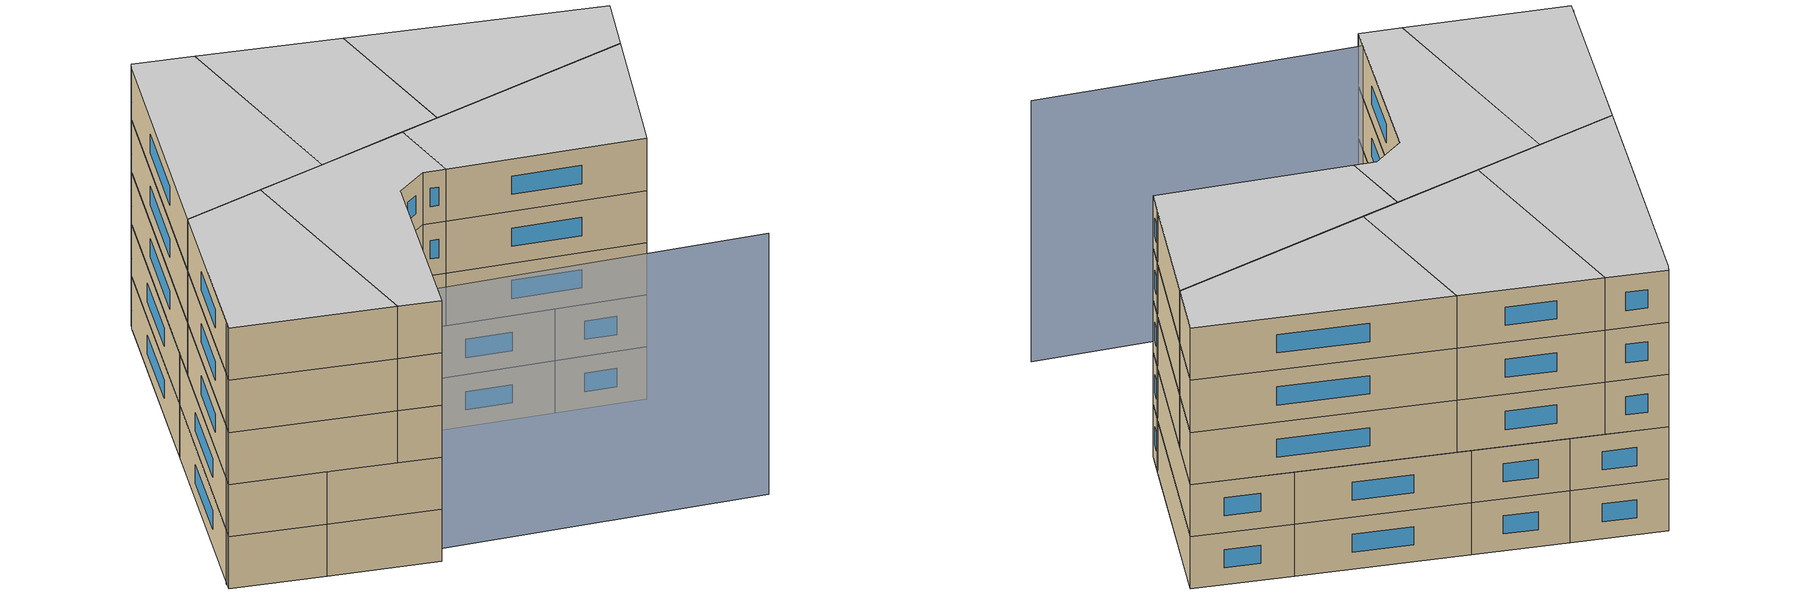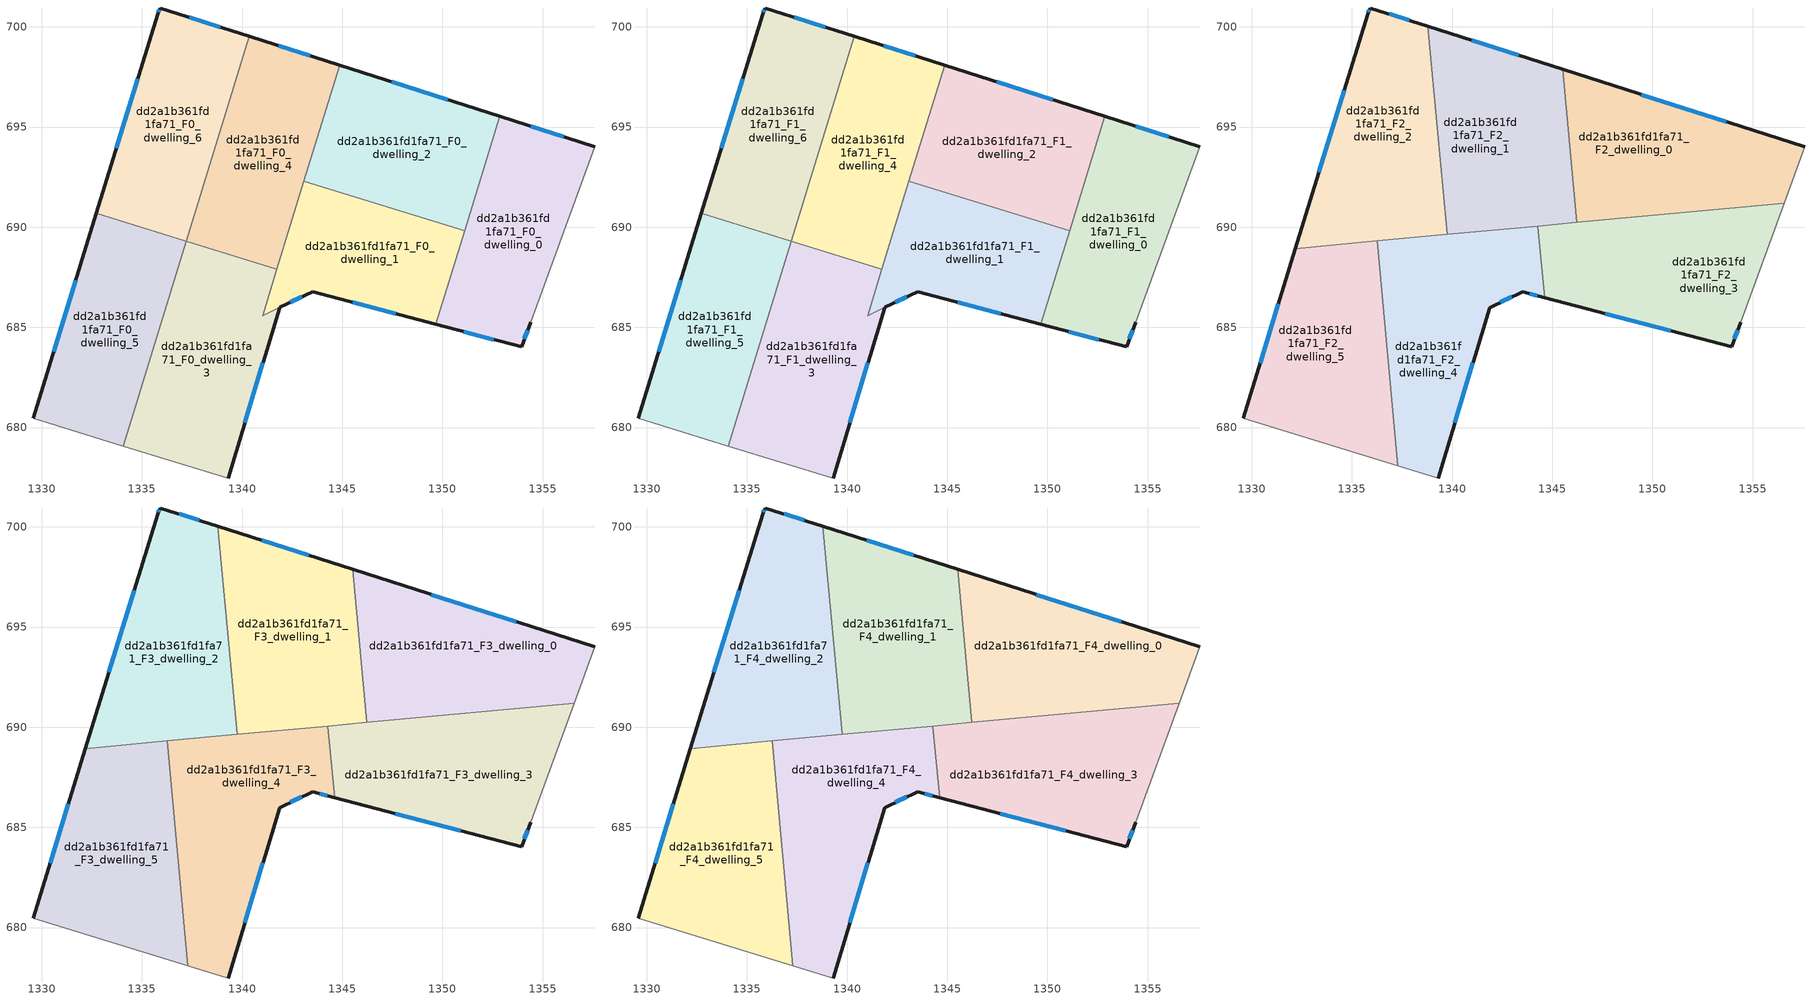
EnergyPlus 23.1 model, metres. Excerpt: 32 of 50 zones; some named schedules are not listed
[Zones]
dd2a1b361fd1fa71_F0_dwelling_0
 floor ground (EU_floor_Construction): 1357.61,694.02 1354.4,685.26 1353.95,684.02 1349.67,685.15 1352.86,695.53 z0
 wall outside (EU_wall_Construction): 1349.67,685.15 1353.95,684.02 1354.4,685.26 / 1357.61,694.02 1352.86,695.53 z0:3
 wall adiabatic (EU_wall_Construction): 1354.4,685.26 1357.61,694.02 z0:3
 wall to dd2a1b361fd1fa71_F0_dwelling_2 (EU_wall_Construction): 1352.86,695.53 1351.11,689.83 z0:3
 wall to dd2a1b361fd1fa71_F0_dwelling_1 (EU_wall_Construction): 1351.11,689.83 1349.67,685.15 z0:3
 window (EU_Window_Construction): 1351.06,684.78 1352.56,684.39 / 1356.06,694.51 1354.41,695.04 / 1354.09,684.42 1354.25,684.86 z0.98:2.02
dd2a1b361fd1fa71_F0_dwelling_1
 floor ground (EU_floor_Construction): 1351.11,689.83 1349.67,685.15 1343.52,686.77 1341.87,686 1341.02,685.59 1343.08,692.29 z0
 wall outside (EU_wall_Construction): 1341.87,686 1343.52,686.77 1349.67,685.15 z0:3
 wall to dd2a1b361fd1fa71_F0_dwelling_2 (EU_wall_Construction): 1351.11,689.83 1343.08,692.29 z0:3
 wall to dd2a1b361fd1fa71_F0_dwelling_3 (EU_wall_Construction): 1341.73,687.9 1341.02,685.59 1341.87,685.99 z0:3
 wall to dd2a1b361fd1fa71_F0_dwelling_4 (EU_wall_Construction): 1343.08,692.29 1341.73,687.9 z0:3
 window (EU_Window_Construction): 1345.52,686.24 1347.67,685.68 / 1342.41,686.25 1342.98,686.52 z0.98:2.02
dd2a1b361fd1fa71_F0_dwelling_2
 floor ground (EU_floor_Construction): 1352.86,695.53 1351.11,689.83 1343.08,692.29 1344.87,698.08 z0
 wall outside (EU_wall_Construction): 1352.86,695.53 1344.87,698.08 z0:3
 wall to dd2a1b361fd1fa71_F0_dwelling_4 (EU_wall_Construction): 1344.87,698.08 1343.09,692.29 z0:3
 window (EU_Window_Construction): 1350.26,696.36 1347.47,697.25 z0.98:2.02
dd2a1b361fd1fa71_F0_dwelling_3
 floor ground (EU_floor_Construction): 1341.73,687.9 1341.02,685.59 1341.88,685.99 1339.3,677.48 1334.07,679.07 1337.22,689.29 z0
 wall outside (EU_wall_Construction): 1339.3,677.48 1341.88,685.99 z0:3
 wall to dd2a1b361fd1fa71_F0_dwelling_4 (EU_wall_Construction): 1341.73,687.9 1337.22,689.29 z0:3
 wall adiabatic (EU_wall_Construction): 1334.07,679.07 1339.3,677.48 z0:3
 wall to dd2a1b361fd1fa71_F0_dwelling_5 (EU_wall_Construction): 1337.22,689.29 1334.07,679.07 z0:3
 window (EU_Window_Construction): 1340.14,680.25 1341.04,683.22 z0.98:2.02
dd2a1b361fd1fa71_F0_dwelling_4
 floor ground (EU_floor_Construction): 1344.87,698.08 1341.73,687.9 1337.22,689.29 1340.36,699.52 z0
 wall outside (EU_wall_Construction): 1344.87,698.08 1340.36,699.52 z0:3
 wall to dd2a1b361fd1fa71_F0_dwelling_6 (EU_wall_Construction): 1340.36,699.52 1337.22,689.31 z0:3
 wall to dd2a1b361fd1fa71_F0_dwelling_5 (EU_wall_Construction): 1337.22,689.31 1337.22,689.29 z0:3
 window (EU_Window_Construction): 1343.4,698.55 1341.83,699.05 z0.98:2.02
dd2a1b361fd1fa71_F0_dwelling_5
 floor ground (EU_floor_Construction): 1337.22,689.31 1334.07,679.07 1329.57,680.45 1332.72,690.69 z0
 wall outside (EU_wall_Construction): 1332.72,690.69 1329.57,680.45 z0:3
 wall to dd2a1b361fd1fa71_F0_dwelling_6 (EU_wall_Construction): 1337.22,689.31 1332.72,690.69 z0:3
 wall adiabatic (EU_wall_Construction): 1329.57,680.45 1334.07,679.07 z0:3
 window (EU_Window_Construction): 1331.69,687.36 1330.59,683.78 z0.98:2.02
dd2a1b361fd1fa71_F0_dwelling_6
 floor ground (EU_floor_Construction): 1340.36,699.52 1337.22,689.31 1332.72,690.69 1335.78,700.64 1335.92,700.94 z0
 wall outside (EU_wall_Construction): 1340.36,699.52 1335.92,700.94 1335.78,700.64 1332.72,690.69 z0:3
 window (EU_Window_Construction): 1334.78,697.4 1333.71,693.93 / 1335.87,700.84 1335.82,700.74 / 1338.92,699.98 1337.36,700.48 z0.98:2.02
dd2a1b361fd1fa71_F1_dwelling_0
 floor to dd2a1b361fd1fa71_F0_dwelling_0 (EU_floor_Construction): 1357.61,694.02 1354.4,685.26 1353.95,684.02 1349.67,685.15 1352.86,695.53 z3
 wall outside (EU_wall_Construction): 1349.67,685.15 1353.95,684.02 1354.4,685.26 / 1357.61,694.02 1352.86,695.53 z3:6
 wall adiabatic (EU_wall_Construction): 1354.4,685.26 1357.61,694.02 z3:6
 wall to dd2a1b361fd1fa71_F1_dwelling_2 (EU_wall_Construction): 1352.86,695.53 1351.11,689.83 z3:6
 wall to dd2a1b361fd1fa71_F1_dwelling_1 (EU_wall_Construction): 1351.11,689.83 1349.67,685.15 z3:6
 window (EU_Window_Construction): 1351.06,684.78 1352.56,684.39 / 1356.06,694.51 1354.41,695.04 / 1354.09,684.42 1354.25,684.86 z3.98:5.02
dd2a1b361fd1fa71_F1_dwelling_1
 floor to dd2a1b361fd1fa71_F0_dwelling_1 (EU_floor_Construction): 1351.11,689.83 1349.67,685.15 1343.52,686.77 1341.87,686 1341.02,685.59 1343.08,692.29 z3
 wall outside (EU_wall_Construction): 1341.87,686 1343.52,686.77 1349.67,685.15 z3:6
 wall to dd2a1b361fd1fa71_F1_dwelling_2 (EU_wall_Construction): 1351.11,689.83 1343.08,692.29 z3:6
 wall to dd2a1b361fd1fa71_F1_dwelling_3 (EU_wall_Construction): 1341.73,687.9 1341.02,685.59 1341.87,685.99 z3:6
 wall to dd2a1b361fd1fa71_F1_dwelling_4 (EU_wall_Construction): 1343.08,692.29 1341.73,687.9 z3:6
 window (EU_Window_Construction): 1345.52,686.24 1347.67,685.68 / 1342.41,686.25 1342.98,686.52 z3.98:5.02
dd2a1b361fd1fa71_F1_dwelling_2
 floor to dd2a1b361fd1fa71_F0_dwelling_2 (EU_floor_Construction): 1352.86,695.53 1351.11,689.83 1343.08,692.29 1344.87,698.08 z3
 wall outside (EU_wall_Construction): 1352.86,695.53 1344.87,698.08 z3:6
 wall to dd2a1b361fd1fa71_F1_dwelling_4 (EU_wall_Construction): 1344.87,698.08 1343.09,692.29 z3:6
 window (EU_Window_Construction): 1350.26,696.36 1347.47,697.25 z3.98:5.02
dd2a1b361fd1fa71_F1_dwelling_3
 floor to dd2a1b361fd1fa71_F0_dwelling_3 (EU_floor_Construction): 1341.73,687.9 1341.02,685.59 1341.88,685.99 1339.3,677.48 1334.07,679.07 1337.22,689.29 z3
 wall outside (EU_wall_Construction): 1339.3,677.48 1341.88,685.99 z3:6
 wall to dd2a1b361fd1fa71_F1_dwelling_4 (EU_wall_Construction): 1341.73,687.9 1337.22,689.29 z3:6
 wall adiabatic (EU_wall_Construction): 1334.07,679.07 1339.3,677.48 z3:6
 wall to dd2a1b361fd1fa71_F1_dwelling_5 (EU_wall_Construction): 1337.22,689.29 1334.07,679.07 z3:6
 window (EU_Window_Construction): 1340.14,680.25 1341.04,683.22 z3.98:5.02
dd2a1b361fd1fa71_F1_dwelling_4
 floor to dd2a1b361fd1fa71_F0_dwelling_4 (EU_floor_Construction): 1344.87,698.08 1341.73,687.9 1337.22,689.29 1340.36,699.52 z3
 wall outside (EU_wall_Construction): 1344.87,698.08 1340.36,699.52 z3:6
 wall to dd2a1b361fd1fa71_F1_dwelling_6 (EU_wall_Construction): 1340.36,699.52 1337.22,689.31 z3:6
 wall to dd2a1b361fd1fa71_F1_dwelling_5 (EU_wall_Construction): 1337.22,689.31 1337.22,689.29 z3:6
 window (EU_Window_Construction): 1343.4,698.55 1341.83,699.05 z3.98:5.02
 ceiling adiabatic (EU_roof_Construction): 1342.34,689.88 1344.87,698.08 1340.36,699.52 1339.19,695.7 1339.75,689.64 z6
dd2a1b361fd1fa71_F1_dwelling_5
 floor to dd2a1b361fd1fa71_F0_dwelling_5 (EU_floor_Construction): 1337.22,689.31 1334.07,679.07 1329.57,680.45 1332.72,690.69 z3
 wall outside (EU_wall_Construction): 1332.72,690.69 1329.57,680.45 z3:6
 wall to dd2a1b361fd1fa71_F1_dwelling_6 (EU_wall_Construction): 1337.22,689.31 1332.72,690.69 z3:6
 wall adiabatic (EU_wall_Construction): 1329.57,680.45 1334.07,679.07 z3:6
 window (EU_Window_Construction): 1331.69,687.36 1330.59,683.78 z3.98:5.02
 ceiling adiabatic (EU_roof_Construction): 1336.98,689.38 1332.72,690.69 1332.18,688.93 z6
dd2a1b361fd1fa71_F1_dwelling_6
 floor to dd2a1b361fd1fa71_F0_dwelling_6 (EU_floor_Construction): 1340.36,699.52 1337.22,689.31 1332.72,690.69 1335.78,700.64 1335.92,700.94 z3
 wall outside (EU_wall_Construction): 1340.36,699.52 1335.92,700.94 1335.78,700.64 1332.72,690.69 z3:6
 window (EU_Window_Construction): 1334.78,697.4 1333.71,693.93 / 1335.87,700.84 1335.82,700.74 / 1338.92,699.98 1337.36,700.48 z3.98:5.02
dd2a1b361fd1fa71_F2_dwelling_0
 floor to dd2a1b361fd1fa71_F1_dwelling_2 (EU_floor_Construction): 1352.86,695.53 1351.38,690.72 1348.95,690.49 1346.12,691.36 1345.52,697.88 z6
 floor to dd2a1b361fd1fa71_F1_dwelling_0 (EU_floor_Construction): 1357.61,694.02 1356.57,691.2 1351.38,690.72 1352.86,695.53 z6
 floor to dd2a1b361fd1fa71_F1_dwelling_1 (EU_floor_Construction): 1348.95,690.49 1346.23,690.24 1346.12,691.36 z6
 wall outside (EU_wall_Construction): 1357.61,694.02 1345.52,697.88 z6:9
 wall to dd2a1b361fd1fa71_F2_dwelling_1 (EU_wall_Construction): 1345.52,697.88 1346.23,690.24 z6:9
 wall adiabatic (EU_wall_Construction): 1356.57,691.2 1357.61,694.02 z6:9
 wall to dd2a1b361fd1fa71_F2_dwelling_3 (EU_wall_Construction): 1346.23,690.24 1356.57,691.2 z6:9
 window (EU_Window_Construction): 1353.68,695.27 1349.45,696.62 z6.98:8.02
dd2a1b361fd1fa71_F2_dwelling_1
 floor to dd2a1b361fd1fa71_F1_dwelling_2 (EU_floor_Construction): 1345.52,697.88 1346.12,691.36 1343.08,692.29 1344.87,698.08 z6
 floor to dd2a1b361fd1fa71_F1_dwelling_6 (EU_floor_Construction): 1340.36,699.52 1339.19,695.7 1338.79,700.02 z6
 floor to dd2a1b361fd1fa71_F1_dwelling_1 (EU_floor_Construction): 1346.12,691.36 1346.23,690.24 1342.34,689.88 1343.08,692.29 z6
 floor adiabatic (EU_floor_Construction): 1344.87,698.08 1342.34,689.88 1346.23,690.24 1339.75,689.64 1339.19,695.7 1340.36,699.52 z6
 wall outside (EU_wall_Construction): 1345.52,697.88 1338.79,700.03 z6:9
 wall to dd2a1b361fd1fa71_F2_dwelling_2 (EU_wall_Construction): 1338.79,700.03 1339.75,689.64 z6:9
 wall to dd2a1b361fd1fa71_F2_dwelling_4 (EU_wall_Construction): 1339.75,689.64 1344.28,690.06 z6:9
 wall to dd2a1b361fd1fa71_F2_dwelling_3 (EU_wall_Construction): 1344.28,690.06 1346.23,690.24 z6:9
 window (EU_Window_Construction): 1343.33,698.57 1340.98,699.33 z6.98:8.02
dd2a1b361fd1fa71_F2_dwelling_2
 floor to dd2a1b361fd1fa71_F1_dwelling_6 (EU_floor_Construction): 1338.79,700.02 1339.19,695.7 1337.25,689.4 1336.98,689.38 1332.72,690.69 1335.78,700.64 1335.92,700.94 z6
 floor to dd2a1b361fd1fa71_F1_dwelling_4 (EU_floor_Construction): 1339.19,695.7 1339.75,689.64 1337.25,689.4 z6
 floor adiabatic (EU_floor_Construction): 1336.98,689.38 1332.18,688.93 1332.72,690.69 z6
 wall outside (EU_wall_Construction): 1338.79,700.03 1335.92,700.94 1335.78,700.64 1332.18,688.93 z6:9
 wall to dd2a1b361fd1fa71_F2_dwelling_5 (EU_wall_Construction): 1332.18,688.93 1336.25,689.31 z6:9
 wall to dd2a1b361fd1fa71_F2_dwelling_4 (EU_wall_Construction): 1336.25,689.31 1339.75,689.64 z6:9
 window (EU_Window_Construction): 1334.61,696.83 1333.35,692.74 / 1335.87,700.84 1335.82,700.74 / 1337.85,700.32 1336.85,700.64 z6.98:8.02
dd2a1b361fd1fa71_F2_dwelling_3
 floor to dd2a1b361fd1fa71_F1_dwelling_0 (EU_floor_Construction): 1356.57,691.2 1354.4,685.26 1353.95,684.02 1349.67,685.15 1351.38,690.72 z6
 floor to dd2a1b361fd1fa71_F1_dwelling_1 (EU_floor_Construction): 1351.11,689.83 1349.67,685.15 1344.61,686.48 1344.28,690.06 1348.95,690.49 z6
 floor to dd2a1b361fd1fa71_F1_dwelling_2 (EU_floor_Construction): 1351.38,690.72 1351.11,689.83 1348.95,690.49 z6
 wall outside (EU_wall_Construction): 1344.61,686.48 1353.95,684.02 1354.4,685.26 z6:9
 wall adiabatic (EU_wall_Construction): 1354.4,685.26 1356.57,691.2 z6:9
 wall to dd2a1b361fd1fa71_F2_dwelling_4 (EU_wall_Construction): 1344.28,690.06 1344.61,686.48 z6:9
 window (EU_Window_Construction): 1354.09,684.42 1354.25,684.86 / 1347.65,685.68 1350.91,684.82 z6.98:8.02
dd2a1b361fd1fa71_F2_dwelling_4
 floor to dd2a1b361fd1fa71_F1_dwelling_1 (EU_floor_Construction): 1344.28,690.06 1344.61,686.48 1343.52,686.77 1341.87,686 1341.02,685.59 1342.34,689.88 z6
 floor to dd2a1b361fd1fa71_F1_dwelling_3 (EU_floor_Construction): 1341.73,687.9 1341.02,685.59 1341.88,685.99 1339.3,677.48 1337.29,678.09 1336.48,686.88 1337.22,689.29 z6
 floor to dd2a1b361fd1fa71_F1_dwelling_4 (EU_floor_Construction): 1342.34,689.88 1341.73,687.9 1337.22,689.29 1337.25,689.4 z6
 floor to dd2a1b361fd1fa71_F1_dwelling_5 (EU_floor_Construction): 1337.22,689.31 1336.48,686.88 1336.25,689.31 1336.98,689.38 z6
 floor to dd2a1b361fd1fa71_F1_dwelling_6 (EU_floor_Construction): 1337.25,689.4 1337.22,689.31 1336.98,689.38 z6
 wall outside (EU_wall_Construction): 1339.3,677.48 1341.88,685.99 1343.52,686.77 1344.61,686.48 z6:9
 wall adiabatic (EU_wall_Construction): 1337.29,678.09 1339.3,677.48 z6:9
 wall to dd2a1b361fd1fa71_F2_dwelling_5 (EU_wall_Construction): 1336.25,689.31 1337.29,678.09 z6:9
 window (EU_Window_Construction): 1343.87,686.68 1344.25,686.57 / 1342.41,686.24 1342.98,686.52 / 1340.14,680.25 1341.04,683.22 z6.98:8.02
dd2a1b361fd1fa71_F2_dwelling_5
 floor to dd2a1b361fd1fa71_F1_dwelling_3 (EU_floor_Construction): 1336.48,686.88 1337.29,678.09 1334.07,679.07 z6
 floor to dd2a1b361fd1fa71_F1_dwelling_5 (EU_floor_Construction): 1336.25,689.31 1336.48,686.88 1334.07,679.07 1329.57,680.45 1332.18,688.93 z6
 wall outside (EU_wall_Construction): 1332.18,688.93 1329.57,680.45 z6:9
 wall adiabatic (EU_wall_Construction): 1329.57,680.45 1337.29,678.09 z6:9
 window (EU_Window_Construction): 1331.33,686.17 1330.42,683.21 z6.98:8.02
dd2a1b361fd1fa71_F3_dwelling_0
 floor to dd2a1b361fd1fa71_F2_dwelling_0 (EU_floor_Construction): 1357.61,694.02 1356.57,691.2 1346.23,690.24 1345.52,697.88 z9
 wall outside (EU_wall_Construction): 1357.61,694.02 1345.52,697.88 z9:12
 wall to dd2a1b361fd1fa71_F3_dwelling_1 (EU_wall_Construction): 1345.52,697.88 1346.23,690.24 z9:12
 wall adiabatic (EU_wall_Construction): 1356.57,691.2 1357.61,694.02 z9:12
 wall to dd2a1b361fd1fa71_F3_dwelling_3 (EU_wall_Construction): 1346.23,690.24 1356.57,691.2 z9:12
 window (EU_Window_Construction): 1353.68,695.27 1349.45,696.62 z9.98:11.02
dd2a1b361fd1fa71_F3_dwelling_1
 floor to dd2a1b361fd1fa71_F2_dwelling_1 (EU_floor_Construction): 1345.52,697.88 1346.23,690.24 1339.75,689.64 1338.79,700.03 z9
 wall outside (EU_wall_Construction): 1345.52,697.88 1338.79,700.03 z9:12
 wall to dd2a1b361fd1fa71_F3_dwelling_2 (EU_wall_Construction): 1338.79,700.03 1339.75,689.64 z9:12
 wall to dd2a1b361fd1fa71_F3_dwelling_4 (EU_wall_Construction): 1339.75,689.64 1344.28,690.06 z9:12
 wall to dd2a1b361fd1fa71_F3_dwelling_3 (EU_wall_Construction): 1344.28,690.06 1346.23,690.24 z9:12
 window (EU_Window_Construction): 1343.33,698.57 1340.98,699.33 z9.98:11.02
dd2a1b361fd1fa71_F3_dwelling_2
 floor to dd2a1b361fd1fa71_F2_dwelling_2 (EU_floor_Construction): 1338.79,700.03 1339.75,689.64 1332.18,688.93 1335.78,700.64 1335.92,700.94 z9
 wall outside (EU_wall_Construction): 1338.79,700.03 1335.92,700.94 1335.78,700.64 1332.18,688.93 z9:12
 wall to dd2a1b361fd1fa71_F3_dwelling_5 (EU_wall_Construction): 1332.18,688.93 1336.25,689.31 z9:12
 wall to dd2a1b361fd1fa71_F3_dwelling_4 (EU_wall_Construction): 1336.25,689.31 1339.75,689.64 z9:12
 window (EU_Window_Construction): 1334.61,696.83 1333.35,692.74 / 1335.87,700.84 1335.82,700.74 / 1337.85,700.32 1336.85,700.64 z9.98:11.02
dd2a1b361fd1fa71_F3_dwelling_3
 floor to dd2a1b361fd1fa71_F2_dwelling_3 (EU_floor_Construction): 1356.57,691.2 1354.4,685.26 1353.95,684.02 1344.61,686.48 1344.28,690.06 z9
 wall outside (EU_wall_Construction): 1344.61,686.48 1353.95,684.02 1354.4,685.26 z9:12
 wall adiabatic (EU_wall_Construction): 1354.4,685.26 1356.57,691.2 z9:12
 wall to dd2a1b361fd1fa71_F3_dwelling_4 (EU_wall_Construction): 1344.28,690.06 1344.61,686.48 z9:12
 window (EU_Window_Construction): 1354.09,684.42 1354.25,684.86 / 1347.65,685.68 1350.91,684.82 z9.98:11.02
dd2a1b361fd1fa71_F3_dwelling_4
 floor to dd2a1b361fd1fa71_F2_dwelling_4 (EU_floor_Construction): 1344.28,690.06 1344.61,686.48 1343.52,686.77 1341.88,685.99 1339.3,677.48 1337.29,678.09 1336.25,689.31 z9
 wall outside (EU_wall_Construction): 1339.3,677.48 1341.88,685.99 1343.52,686.77 1344.61,686.48 z9:12
 wall adiabatic (EU_wall_Construction): 1337.29,678.09 1339.3,677.48 z9:12
 wall to dd2a1b361fd1fa71_F3_dwelling_5 (EU_wall_Construction): 1336.25,689.31 1337.29,678.09 z9:12
 window (EU_Window_Construction): 1343.87,686.68 1344.25,686.57 / 1342.41,686.24 1342.98,686.52 / 1340.14,680.25 1341.04,683.22 z9.98:11.02
dd2a1b361fd1fa71_F3_dwelling_5
 floor to dd2a1b361fd1fa71_F2_dwelling_5 (EU_floor_Construction): 1336.25,689.31 1337.29,678.09 1329.57,680.45 1332.18,688.93 z9
 wall outside (EU_wall_Construction): 1332.18,688.93 1329.57,680.45 z9:12
 wall adiabatic (EU_wall_Construction): 1329.57,680.45 1337.29,678.09 z9:12
 window (EU_Window_Construction): 1331.33,686.17 1330.42,683.21 z9.98:11.02
dd2a1b361fd1fa71_F4_dwelling_0
 floor to dd2a1b361fd1fa71_F3_dwelling_0 (EU_floor_Construction): 1357.61,694.02 1356.57,691.2 1346.23,690.24 1345.52,697.88 z12
 wall outside (EU_wall_Construction): 1357.61,694.02 1345.52,697.88 z12:15
 wall to dd2a1b361fd1fa71_F4_dwelling_1 (EU_wall_Construction): 1345.52,697.88 1346.23,690.24 z12:15
 wall adiabatic (EU_wall_Construction): 1356.57,691.2 1357.61,694.02 z12:15
 wall to dd2a1b361fd1fa71_F4_dwelling_3 (EU_wall_Construction): 1346.23,690.24 1356.57,691.2 z12:15
 window (EU_Window_Construction): 1353.68,695.27 1349.45,696.62 z12.98:14.02
 ceiling to dd2a1b361fd1fa71_F5_dwelling_0 (EU_floor_Construction): 1356.57,691.2 1357.61,694.02 1345.52,697.88 1346.23,690.24 z15
dd2a1b361fd1fa71_F4_dwelling_1
 floor to dd2a1b361fd1fa71_F3_dwelling_1 (EU_floor_Construction): 1345.52,697.88 1346.23,690.24 1339.75,689.64 1338.79,700.03 z12
 wall outside (EU_wall_Construction): 1345.52,697.88 1338.79,700.03 z12:15
 wall to dd2a1b361fd1fa71_F4_dwelling_2 (EU_wall_Construction): 1338.79,700.03 1339.75,689.64 z12:15
 wall to dd2a1b361fd1fa71_F4_dwelling_4 (EU_wall_Construction): 1339.75,689.64 1344.28,690.06 z12:15
 wall to dd2a1b361fd1fa71_F4_dwelling_3 (EU_wall_Construction): 1344.28,690.06 1346.23,690.24 z12:15
 window (EU_Window_Construction): 1343.33,698.57 1340.98,699.33 z12.98:14.02
 ceiling to dd2a1b361fd1fa71_F5_dwelling_1 (EU_floor_Construction): 1346.23,690.24 1345.52,697.88 1338.79,700.03 1339.75,689.64 z15
dd2a1b361fd1fa71_F4_dwelling_2
 floor to dd2a1b361fd1fa71_F3_dwelling_2 (EU_floor_Construction): 1338.79,700.03 1339.75,689.64 1332.18,688.93 1335.78,700.64 1335.92,700.94 z12
 wall outside (EU_wall_Construction): 1338.79,700.03 1335.92,700.94 1335.78,700.64 1332.18,688.93 z12:15
 wall to dd2a1b361fd1fa71_F4_dwelling_5 (EU_wall_Construction): 1332.18,688.93 1336.25,689.31 z12:15
 wall to dd2a1b361fd1fa71_F4_dwelling_4 (EU_wall_Construction): 1336.25,689.31 1339.75,689.64 z12:15
 window (EU_Window_Construction): 1334.61,696.83 1333.35,692.74 / 1335.87,700.84 1335.82,700.74 / 1337.85,700.32 1336.85,700.64 z12.98:14.02
 ceiling to dd2a1b361fd1fa71_F5_dwelling_2 (EU_floor_Construction): 1339.75,689.64 1338.79,700.03 1335.92,700.94 1335.78,700.64 1332.18,688.93 z15
dd2a1b361fd1fa71_F4_dwelling_3
 floor to dd2a1b361fd1fa71_F3_dwelling_3 (EU_floor_Construction): 1356.57,691.2 1354.4,685.26 1353.95,684.02 1344.61,686.48 1344.28,690.06 z12
 wall outside (EU_wall_Construction): 1344.61,686.48 1353.95,684.02 1354.4,685.26 z12:15
 wall adiabatic (EU_wall_Construction): 1354.4,685.26 1356.57,691.2 z12:15
 wall to dd2a1b361fd1fa71_F4_dwelling_4 (EU_wall_Construction): 1344.28,690.06 1344.61,686.48 z12:15
 window (EU_Window_Construction): 1354.09,684.42 1354.25,684.86 / 1347.65,685.68 1350.91,684.82 z12.98:14.02
 ceiling to dd2a1b361fd1fa71_F5_dwelling_3 (EU_floor_Construction): 1354.4,685.26 1356.57,691.2 1344.28,690.06 1344.61,686.48 1353.95,684.02 z15
dd2a1b361fd1fa71_F4_dwelling_4
 floor to dd2a1b361fd1fa71_F3_dwelling_4 (EU_floor_Construction): 1344.28,690.06 1344.61,686.48 1343.52,686.77 1341.88,685.99 1339.3,677.48 1337.29,678.09 1336.25,689.31 z12
 wall outside (EU_wall_Construction): 1339.3,677.48 1341.88,685.99 1343.52,686.77 1344.61,686.48 z12:15
 wall adiabatic (EU_wall_Construction): 1337.29,678.09 1339.3,677.48 z12:15
 wall to dd2a1b361fd1fa71_F4_dwelling_5 (EU_wall_Construction): 1336.25,689.31 1337.29,678.09 z12:15
 window (EU_Window_Construction): 1343.87,686.68 1344.25,686.57 / 1342.41,686.24 1342.98,686.52 / 1340.14,680.25 1341.04,683.22 z12.98:14.02
 ceiling to dd2a1b361fd1fa71_F5_dwelling_4 (EU_floor_Construction): 1339.3,677.48 1341.88,685.99 1343.52,686.77 1344.61,686.48 1344.28,690.06 1336.25,689.31 1337.29,678.09 z15
dd2a1b361fd1fa71_F4_dwelling_5
 floor to dd2a1b361fd1fa71_F3_dwelling_5 (EU_floor_Construction): 1336.25,689.31 1337.29,678.09 1329.57,680.45 1332.18,688.93 z12
 wall outside (EU_wall_Construction): 1332.18,688.93 1329.57,680.45 z12:15
 wall adiabatic (EU_wall_Construction): 1329.57,680.45 1337.29,678.09 z12:15
 window (EU_Window_Construction): 1331.33,686.17 1330.42,683.21 z12.98:14.02
 ceiling to dd2a1b361fd1fa71_F5_dwelling_5 (EU_floor_Construction): 1337.29,678.09 1336.25,689.31 1332.18,688.93 1329.57,680.45 z15
shading: 1354.36,685.12 1356.93,694.21 / 1329.66,680.83 1355.19,674.67 z0:15
[Building]
EU S2 Campaign: North Axis=0; Terrain=City; Solar Distribution=FullExterior
[Site:Location]
Bologna: Latitude=44.5; Longitude=11.25; Time Zone=1; Elevation=37
[SizingPeriod:WeatherFileDays]
AnnualSizingPeriod: Begin Month=1; Begin Day of Month=1; End Month=12; End Day of Month=31; Day of Week for Start Day=Monday; Use Weather File Daylight Saving Period=No; Use Weather File Rain and Snow Indicators=No
[MATERIAL]
EU_InternalMass_Material: Roughness=MediumRough; Thickness=0.1; Conductivity=1; Density=1800; Specific Heat=900; Thermal Absorptance=0.9; Solar Absorptance=0.7; Visible Absorptance=0.7
[MATERIAL:NOMASS] Roughness=MediumRough; Thermal Absorptance=0.9; Solar Absorptance=0.7; Visible Absorptance=0.7
Name | Thermal Resistance
EU_wall_NoMass | 0.905828
EU_roof_NoMass | 0.37593
EU_floor_NoMass | 0.67114
[WINDOWMATERIAL:SIMPLEGLAZINGSYSTEM]
EU_Window_SimpleGlazing: UFactor=4.52486; Solar Heat Gain Coefficient=0.85; Visible Transmittance=0.85
[CONSTRUCTION]
EU_wall_Construction: EU_wall_NoMass
EU_roof_Construction: EU_roof_NoMass
EU_floor_Construction: EU_floor_NoMass
EU_Window_Construction: EU_Window_SimpleGlazing
EU_InternalMass_Construction: EU_InternalMass_Material
[ZONE] Type=1; Multiplier=1; Ceiling Height=autocalculate; Floor Area=autocalculate; Part of Total Floor Area=Yes
Name | Volume
dd2a1b361fd1fa71_F0_dwelling_0; dd2a1b361fd1fa71_F1_dwelling_0 | 151.421
dd2a1b361fd1fa71_F2_dwelling_0; dd2a1b361fd1fa71_F3_dwelling_0; dd2a1b361fd1fa71_F4_dwelling_0 | 176.677
dd2a1b361fd1fa71_F0_dwelling_1; dd2a1b361fd1fa71_F1_dwelling_1 | 132.972
dd2a1b361fd1fa71_F2_dwelling_1; dd2a1b361fd1fa71_F3_dwelling_1; dd2a1b361fd1fa71_F4_dwelling_1 | 176.674
dd2a1b361fd1fa71_F0_dwelling_2; dd2a1b361fd1fa71_F1_dwelling_2 | 151.447
dd2a1b361fd1fa71_F2_dwelling_2; dd2a1b361fd1fa71_F3_dwelling_2; dd2a1b361fd1fa71_F4_dwelling_2 | 176.685
dd2a1b361fd1fa71_F0_dwelling_3; dd2a1b361fd1fa71_F1_dwelling_3 | 169.876
dd2a1b361fd1fa71_F2_dwelling_3; dd2a1b361fd1fa71_F3_dwelling_3; dd2a1b361fd1fa71_F4_dwelling_3 | 176.667
dd2a1b361fd1fa71_F0_dwelling_4; dd2a1b361fd1fa71_F1_dwelling_4 | 151.425
dd2a1b361fd1fa71_F2_dwelling_4; dd2a1b361fd1fa71_F3_dwelling_4; dd2a1b361fd1fa71_F4_dwelling_4 | 176.675
dd2a1b361fd1fa71_F0_dwelling_5; dd2a1b361fd1fa71_F1_dwelling_5 | 151.43
dd2a1b361fd1fa71_F2_dwelling_5; dd2a1b361fd1fa71_F3_dwelling_5; dd2a1b361fd1fa71_F4_dwelling_5 | 176.678
dd2a1b361fd1fa71_F0_dwelling_6; dd2a1b361fd1fa71_F1_dwelling_6 | 151.444
[INTERNALMASS] Construction=EU_InternalMass_Construction
Name | Zone or ZoneList | Surface Area
dd2a1b361fd1fa71_F0_dwelling_0_EU_InternalMass | dd2a1b361fd1fa71_F0_dwelling_0 | 50.4736
dd2a1b361fd1fa71_F0_dwelling_1_EU_InternalMass | dd2a1b361fd1fa71_F0_dwelling_1 | 44.3284
dd2a1b361fd1fa71_F0_dwelling_2_EU_InternalMass | dd2a1b361fd1fa71_F0_dwelling_2 | 50.4828
dd2a1b361fd1fa71_F0_dwelling_3_EU_InternalMass | dd2a1b361fd1fa71_F0_dwelling_3 | 56.6267
dd2a1b361fd1fa71_F0_dwelling_4_EU_InternalMass | dd2a1b361fd1fa71_F0_dwelling_4 | 50.4754
dd2a1b361fd1fa71_F0_dwelling_5_EU_InternalMass | dd2a1b361fd1fa71_F0_dwelling_5 | 50.4777
dd2a1b361fd1fa71_F0_dwelling_6_EU_InternalMass | dd2a1b361fd1fa71_F0_dwelling_6 | 50.4816
dd2a1b361fd1fa71_F1_dwelling_0_EU_InternalMass | dd2a1b361fd1fa71_F1_dwelling_0 | 50.4736
dd2a1b361fd1fa71_F1_dwelling_1_EU_InternalMass | dd2a1b361fd1fa71_F1_dwelling_1 | 44.3284
dd2a1b361fd1fa71_F1_dwelling_2_EU_InternalMass | dd2a1b361fd1fa71_F1_dwelling_2 | 50.4828
dd2a1b361fd1fa71_F1_dwelling_3_EU_InternalMass | dd2a1b361fd1fa71_F1_dwelling_3 | 56.6267
dd2a1b361fd1fa71_F1_dwelling_4_EU_InternalMass | dd2a1b361fd1fa71_F1_dwelling_4 | 50.4754
dd2a1b361fd1fa71_F1_dwelling_5_EU_InternalMass | dd2a1b361fd1fa71_F1_dwelling_5 | 50.4777
dd2a1b361fd1fa71_F1_dwelling_6_EU_InternalMass | dd2a1b361fd1fa71_F1_dwelling_6 | 50.4816
dd2a1b361fd1fa71_F2_dwelling_0_EU_InternalMass | dd2a1b361fd1fa71_F2_dwelling_0 | 58.8925
dd2a1b361fd1fa71_F2_dwelling_1_EU_InternalMass | dd2a1b361fd1fa71_F2_dwelling_1 | 58.8916
dd2a1b361fd1fa71_F2_dwelling_2_EU_InternalMass | dd2a1b361fd1fa71_F2_dwelling_2 | 58.8949
dd2a1b361fd1fa71_F2_dwelling_3_EU_InternalMass | dd2a1b361fd1fa71_F2_dwelling_3 | 58.8888
dd2a1b361fd1fa71_F2_dwelling_4_EU_InternalMass | dd2a1b361fd1fa71_F2_dwelling_4 | 58.8914
dd2a1b361fd1fa71_F2_dwelling_5_EU_InternalMass | dd2a1b361fd1fa71_F2_dwelling_5 | 58.8931
dd2a1b361fd1fa71_F3_dwelling_0_EU_InternalMass | dd2a1b361fd1fa71_F3_dwelling_0 | 58.8925
dd2a1b361fd1fa71_F3_dwelling_1_EU_InternalMass | dd2a1b361fd1fa71_F3_dwelling_1 | 58.8916
dd2a1b361fd1fa71_F3_dwelling_2_EU_InternalMass | dd2a1b361fd1fa71_F3_dwelling_2 | 58.8949
dd2a1b361fd1fa71_F3_dwelling_3_EU_InternalMass | dd2a1b361fd1fa71_F3_dwelling_3 | 58.8888
dd2a1b361fd1fa71_F3_dwelling_4_EU_InternalMass | dd2a1b361fd1fa71_F3_dwelling_4 | 58.8914
dd2a1b361fd1fa71_F3_dwelling_5_EU_InternalMass | dd2a1b361fd1fa71_F3_dwelling_5 | 58.8931
dd2a1b361fd1fa71_F4_dwelling_0_EU_InternalMass | dd2a1b361fd1fa71_F4_dwelling_0 | 58.8925
dd2a1b361fd1fa71_F4_dwelling_1_EU_InternalMass | dd2a1b361fd1fa71_F4_dwelling_1 | 58.8916
dd2a1b361fd1fa71_F4_dwelling_2_EU_InternalMass | dd2a1b361fd1fa71_F4_dwelling_2 | 58.8949
dd2a1b361fd1fa71_F4_dwelling_3_EU_InternalMass | dd2a1b361fd1fa71_F4_dwelling_3 | 58.8888
dd2a1b361fd1fa71_F4_dwelling_4_EU_InternalMass | dd2a1b361fd1fa71_F4_dwelling_4 | 58.8914
dd2a1b361fd1fa71_F4_dwelling_5_EU_InternalMass | dd2a1b361fd1fa71_F4_dwelling_5 | 58.8931
[OTHEREQUIPMENT] Fuel Type=Electricity; Design Level Calculation Method=Watts/Area; Power per Zone Floor Area=1; Fraction Latent=0; Fraction Radiant=0; Fraction Lost=0; Carbon Dioxide Generation Rate=0; EndUse Subcategory=EU_Step8_InternalGains
Name | Zone or ZoneList or Space or SpaceList | Schedule
EU_Step8_InternalGain_dd2a1b361fd1fa71_F0_dwelling_0_f000 | dd2a1b361fd1fa71_F0_dwelling_0 | EU_Step8_GainSchedule_dd2a1b361fd1fa71_F0_dwelling_0_f000
EU_Step8_InternalGain_dd2a1b361fd1fa71_F0_dwelling_1_f000 | dd2a1b361fd1fa71_F0_dwelling_1 | EU_Step8_GainSchedule_dd2a1b361fd1fa71_F0_dwelling_1_f000
EU_Step8_InternalGain_dd2a1b361fd1fa71_F0_dwelling_2_f000 | dd2a1b361fd1fa71_F0_dwelling_2 | EU_Step8_GainSchedule_dd2a1b361fd1fa71_F0_dwelling_2_f000
EU_Step8_InternalGain_dd2a1b361fd1fa71_F0_dwelling_3_f000 | dd2a1b361fd1fa71_F0_dwelling_3 | EU_Step8_GainSchedule_dd2a1b361fd1fa71_F0_dwelling_3_f000
EU_Step8_InternalGain_dd2a1b361fd1fa71_F0_dwelling_4_f000 | dd2a1b361fd1fa71_F0_dwelling_4 | EU_Step8_GainSchedule_dd2a1b361fd1fa71_F0_dwelling_4_f000
EU_Step8_InternalGain_dd2a1b361fd1fa71_F0_dwelling_5_f000 | dd2a1b361fd1fa71_F0_dwelling_5 | EU_Step8_GainSchedule_dd2a1b361fd1fa71_F0_dwelling_5_f000
EU_Step8_InternalGain_dd2a1b361fd1fa71_F0_dwelling_6_f000 | dd2a1b361fd1fa71_F0_dwelling_6 | EU_Step8_GainSchedule_dd2a1b361fd1fa71_F0_dwelling_6_f000
EU_Step8_InternalGain_dd2a1b361fd1fa71_F1_dwelling_0_f000 | dd2a1b361fd1fa71_F1_dwelling_0 | EU_Step8_GainSchedule_dd2a1b361fd1fa71_F1_dwelling_0_f000
EU_Step8_InternalGain_dd2a1b361fd1fa71_F1_dwelling_1_f000 | dd2a1b361fd1fa71_F1_dwelling_1 | EU_Step8_GainSchedule_dd2a1b361fd1fa71_F1_dwelling_1_f000
EU_Step8_InternalGain_dd2a1b361fd1fa71_F1_dwelling_2_f000 | dd2a1b361fd1fa71_F1_dwelling_2 | EU_Step8_GainSchedule_dd2a1b361fd1fa71_F1_dwelling_2_f000
EU_Step8_InternalGain_dd2a1b361fd1fa71_F1_dwelling_3_f000 | dd2a1b361fd1fa71_F1_dwelling_3 | EU_Step8_GainSchedule_dd2a1b361fd1fa71_F1_dwelling_3_f000
EU_Step8_InternalGain_dd2a1b361fd1fa71_F1_dwelling_4_f000 | dd2a1b361fd1fa71_F1_dwelling_4 | EU_Step8_GainSchedule_dd2a1b361fd1fa71_F1_dwelling_4_f000
EU_Step8_InternalGain_dd2a1b361fd1fa71_F1_dwelling_5_f000 | dd2a1b361fd1fa71_F1_dwelling_5 | EU_Step8_GainSchedule_dd2a1b361fd1fa71_F1_dwelling_5_f000
EU_Step8_InternalGain_dd2a1b361fd1fa71_F1_dwelling_6_f000 | dd2a1b361fd1fa71_F1_dwelling_6 | EU_Step8_GainSchedule_dd2a1b361fd1fa71_F1_dwelling_6_f000
EU_Step8_InternalGain_dd2a1b361fd1fa71_F2_dwelling_0_f000 | dd2a1b361fd1fa71_F2_dwelling_0 | EU_Step8_GainSchedule_dd2a1b361fd1fa71_F2_dwelling_0_f000
EU_Step8_InternalGain_dd2a1b361fd1fa71_F2_dwelling_1_f000 | dd2a1b361fd1fa71_F2_dwelling_1 | EU_Step8_GainSchedule_dd2a1b361fd1fa71_F2_dwelling_1_f000
EU_Step8_InternalGain_dd2a1b361fd1fa71_F2_dwelling_2_f000 | dd2a1b361fd1fa71_F2_dwelling_2 | EU_Step8_GainSchedule_dd2a1b361fd1fa71_F2_dwelling_2_f000
EU_Step8_InternalGain_dd2a1b361fd1fa71_F2_dwelling_3_f000 | dd2a1b361fd1fa71_F2_dwelling_3 | EU_Step8_GainSchedule_dd2a1b361fd1fa71_F2_dwelling_3_f000
EU_Step8_InternalGain_dd2a1b361fd1fa71_F2_dwelling_4_f000 | dd2a1b361fd1fa71_F2_dwelling_4 | EU_Step8_GainSchedule_dd2a1b361fd1fa71_F2_dwelling_4_f000
EU_Step8_InternalGain_dd2a1b361fd1fa71_F2_dwelling_5_f000 | dd2a1b361fd1fa71_F2_dwelling_5 | EU_Step8_GainSchedule_dd2a1b361fd1fa71_F2_dwelling_5_f000
EU_Step8_InternalGain_dd2a1b361fd1fa71_F3_dwelling_0_f000 | dd2a1b361fd1fa71_F3_dwelling_0 | EU_Step8_GainSchedule_dd2a1b361fd1fa71_F3_dwelling_0_f000
EU_Step8_InternalGain_dd2a1b361fd1fa71_F3_dwelling_1_f000 | dd2a1b361fd1fa71_F3_dwelling_1 | EU_Step8_GainSchedule_dd2a1b361fd1fa71_F3_dwelling_1_f000
EU_Step8_InternalGain_dd2a1b361fd1fa71_F3_dwelling_2_f000 | dd2a1b361fd1fa71_F3_dwelling_2 | EU_Step8_GainSchedule_dd2a1b361fd1fa71_F3_dwelling_2_f000
EU_Step8_InternalGain_dd2a1b361fd1fa71_F3_dwelling_3_f000 | dd2a1b361fd1fa71_F3_dwelling_3 | EU_Step8_GainSchedule_dd2a1b361fd1fa71_F3_dwelling_3_f000
EU_Step8_InternalGain_dd2a1b361fd1fa71_F3_dwelling_4_f000 | dd2a1b361fd1fa71_F3_dwelling_4 | EU_Step8_GainSchedule_dd2a1b361fd1fa71_F3_dwelling_4_f000
EU_Step8_InternalGain_dd2a1b361fd1fa71_F3_dwelling_5_f000 | dd2a1b361fd1fa71_F3_dwelling_5 | EU_Step8_GainSchedule_dd2a1b361fd1fa71_F3_dwelling_5_f000
EU_Step8_InternalGain_dd2a1b361fd1fa71_F4_dwelling_0_f000 | dd2a1b361fd1fa71_F4_dwelling_0 | EU_Step8_GainSchedule_dd2a1b361fd1fa71_F4_dwelling_0_f000
EU_Step8_InternalGain_dd2a1b361fd1fa71_F4_dwelling_1_f000 | dd2a1b361fd1fa71_F4_dwelling_1 | EU_Step8_GainSchedule_dd2a1b361fd1fa71_F4_dwelling_1_f000
EU_Step8_InternalGain_dd2a1b361fd1fa71_F4_dwelling_2_f000 | dd2a1b361fd1fa71_F4_dwelling_2 | EU_Step8_GainSchedule_dd2a1b361fd1fa71_F4_dwelling_2_f000
EU_Step8_InternalGain_dd2a1b361fd1fa71_F4_dwelling_3_f000 | dd2a1b361fd1fa71_F4_dwelling_3 | EU_Step8_GainSchedule_dd2a1b361fd1fa71_F4_dwelling_3_f000
EU_Step8_InternalGain_dd2a1b361fd1fa71_F4_dwelling_4_f000 | dd2a1b361fd1fa71_F4_dwelling_4 | EU_Step8_GainSchedule_dd2a1b361fd1fa71_F4_dwelling_4_f000
EU_Step8_InternalGain_dd2a1b361fd1fa71_F4_dwelling_5_f000 | dd2a1b361fd1fa71_F4_dwelling_5 | EU_Step8_GainSchedule_dd2a1b361fd1fa71_F4_dwelling_5_f000
[ZONEVENTILATION:DESIGNFLOWRATE] Schedule=EU_AlwaysOn; Design Flow Rate Calculation Method=AirChanges/Hour; Air Changes per Hour=0.73129; Ventilation Type=Natural; Fan Pressure Rise=0; Fan Total Efficiency=1; Constant Term Coefficient=1; Temperature Term Coefficient=0; Velocity Term Coefficient=0; Velocity Squared Term Coefficient=0; Minimum Indoor Temperature=-100; Maximum Indoor Temperature=100; Delta Temperature=-100; Minimum Outdoor Temperature=-100; Maximum Outdoor Temperature=100; Maximum Wind Speed=40
Name | Zone or ZoneList or Space or SpaceList
EU_ConstantAir_dd2a1b361fd1fa71_F0_dwelling_0 | dd2a1b361fd1fa71_F0_dwelling_0
EU_ConstantAir_dd2a1b361fd1fa71_F0_dwelling_1 | dd2a1b361fd1fa71_F0_dwelling_1
EU_ConstantAir_dd2a1b361fd1fa71_F0_dwelling_2 | dd2a1b361fd1fa71_F0_dwelling_2
EU_ConstantAir_dd2a1b361fd1fa71_F0_dwelling_3 | dd2a1b361fd1fa71_F0_dwelling_3
EU_ConstantAir_dd2a1b361fd1fa71_F0_dwelling_4 | dd2a1b361fd1fa71_F0_dwelling_4
EU_ConstantAir_dd2a1b361fd1fa71_F0_dwelling_5 | dd2a1b361fd1fa71_F0_dwelling_5
EU_ConstantAir_dd2a1b361fd1fa71_F0_dwelling_6 | dd2a1b361fd1fa71_F0_dwelling_6
EU_ConstantAir_dd2a1b361fd1fa71_F1_dwelling_0 | dd2a1b361fd1fa71_F1_dwelling_0
EU_ConstantAir_dd2a1b361fd1fa71_F1_dwelling_1 | dd2a1b361fd1fa71_F1_dwelling_1
EU_ConstantAir_dd2a1b361fd1fa71_F1_dwelling_2 | dd2a1b361fd1fa71_F1_dwelling_2
EU_ConstantAir_dd2a1b361fd1fa71_F1_dwelling_3 | dd2a1b361fd1fa71_F1_dwelling_3
EU_ConstantAir_dd2a1b361fd1fa71_F1_dwelling_4 | dd2a1b361fd1fa71_F1_dwelling_4
EU_ConstantAir_dd2a1b361fd1fa71_F1_dwelling_5 | dd2a1b361fd1fa71_F1_dwelling_5
EU_ConstantAir_dd2a1b361fd1fa71_F1_dwelling_6 | dd2a1b361fd1fa71_F1_dwelling_6
EU_ConstantAir_dd2a1b361fd1fa71_F2_dwelling_0 | dd2a1b361fd1fa71_F2_dwelling_0
EU_ConstantAir_dd2a1b361fd1fa71_F2_dwelling_1 | dd2a1b361fd1fa71_F2_dwelling_1
EU_ConstantAir_dd2a1b361fd1fa71_F2_dwelling_2 | dd2a1b361fd1fa71_F2_dwelling_2
EU_ConstantAir_dd2a1b361fd1fa71_F2_dwelling_3 | dd2a1b361fd1fa71_F2_dwelling_3
EU_ConstantAir_dd2a1b361fd1fa71_F2_dwelling_4 | dd2a1b361fd1fa71_F2_dwelling_4
EU_ConstantAir_dd2a1b361fd1fa71_F2_dwelling_5 | dd2a1b361fd1fa71_F2_dwelling_5
EU_ConstantAir_dd2a1b361fd1fa71_F3_dwelling_0 | dd2a1b361fd1fa71_F3_dwelling_0
EU_ConstantAir_dd2a1b361fd1fa71_F3_dwelling_1 | dd2a1b361fd1fa71_F3_dwelling_1
EU_ConstantAir_dd2a1b361fd1fa71_F3_dwelling_2 | dd2a1b361fd1fa71_F3_dwelling_2
EU_ConstantAir_dd2a1b361fd1fa71_F3_dwelling_3 | dd2a1b361fd1fa71_F3_dwelling_3
EU_ConstantAir_dd2a1b361fd1fa71_F3_dwelling_4 | dd2a1b361fd1fa71_F3_dwelling_4
EU_ConstantAir_dd2a1b361fd1fa71_F3_dwelling_5 | dd2a1b361fd1fa71_F3_dwelling_5
EU_ConstantAir_dd2a1b361fd1fa71_F4_dwelling_0 | dd2a1b361fd1fa71_F4_dwelling_0
EU_ConstantAir_dd2a1b361fd1fa71_F4_dwelling_1 | dd2a1b361fd1fa71_F4_dwelling_1
EU_ConstantAir_dd2a1b361fd1fa71_F4_dwelling_2 | dd2a1b361fd1fa71_F4_dwelling_2
EU_ConstantAir_dd2a1b361fd1fa71_F4_dwelling_3 | dd2a1b361fd1fa71_F4_dwelling_3
EU_ConstantAir_dd2a1b361fd1fa71_F4_dwelling_4 | dd2a1b361fd1fa71_F4_dwelling_4
EU_ConstantAir_dd2a1b361fd1fa71_F4_dwelling_5 | dd2a1b361fd1fa71_F4_dwelling_5
[HVACTEMPLATE:ZONE:IDEALLOADSAIRSYSTEM] System Availability Schedule=EU_AlwaysOn; Maximum Heating Supply Air Temperature=50; Minimum Cooling Supply Air Temperature=13; Maximum Heating Supply Air Humidity Ratio=0.0156; Minimum Cooling Supply Air Humidity Ratio=0.0077; Heating Limit=NoLimit; Cooling Limit=NoLimit; Heating Availability Schedule=EU_AlwaysOn; Cooling Availability Schedule=EU_CoolingOff; Dehumidification Control Type=ConstantSensibleHeatRatio; Cooling Sensible Heat Ratio=0.7; Dehumidification Setpoint=60; Humidification Control Type=None; Humidification Setpoint=30; Outdoor Air Method=None; Outdoor Air Flow Rate per Person=0.00944; Outdoor Air Flow Rate per Zone Floor Area=0; Outdoor Air Flow Rate per Zone=0; Demand Controlled Ventilation Type=None; Outdoor Air Economizer Type=NoEconomizer; Heat Recovery Type=None; Sensible Heat Recovery Effectiveness=0.7; Latent Heat Recovery Effectiveness=0.65
Name | Template Thermostat
dd2a1b361fd1fa71_F0_dwelling_0 | EU_HeatOnly_dd2a1b361fd1fa71_F0_dwelling_0
dd2a1b361fd1fa71_F0_dwelling_1 | EU_HeatOnly_dd2a1b361fd1fa71_F0_dwelling_1
dd2a1b361fd1fa71_F0_dwelling_2 | EU_HeatOnly_dd2a1b361fd1fa71_F0_dwelling_2
dd2a1b361fd1fa71_F0_dwelling_3 | EU_HeatOnly_dd2a1b361fd1fa71_F0_dwelling_3
dd2a1b361fd1fa71_F0_dwelling_4 | EU_HeatOnly_dd2a1b361fd1fa71_F0_dwelling_4
dd2a1b361fd1fa71_F0_dwelling_5 | EU_HeatOnly_dd2a1b361fd1fa71_F0_dwelling_5
dd2a1b361fd1fa71_F0_dwelling_6 | EU_HeatOnly_dd2a1b361fd1fa71_F0_dwelling_6
dd2a1b361fd1fa71_F1_dwelling_0 | EU_HeatOnly_dd2a1b361fd1fa71_F1_dwelling_0
dd2a1b361fd1fa71_F1_dwelling_1 | EU_HeatOnly_dd2a1b361fd1fa71_F1_dwelling_1
dd2a1b361fd1fa71_F1_dwelling_2 | EU_HeatOnly_dd2a1b361fd1fa71_F1_dwelling_2
dd2a1b361fd1fa71_F1_dwelling_3 | EU_HeatOnly_dd2a1b361fd1fa71_F1_dwelling_3
dd2a1b361fd1fa71_F1_dwelling_4 | EU_HeatOnly_dd2a1b361fd1fa71_F1_dwelling_4
dd2a1b361fd1fa71_F1_dwelling_5 | EU_HeatOnly_dd2a1b361fd1fa71_F1_dwelling_5
dd2a1b361fd1fa71_F1_dwelling_6 | EU_HeatOnly_dd2a1b361fd1fa71_F1_dwelling_6
dd2a1b361fd1fa71_F2_dwelling_0 | EU_HeatOnly_dd2a1b361fd1fa71_F2_dwelling_0
dd2a1b361fd1fa71_F2_dwelling_1 | EU_HeatOnly_dd2a1b361fd1fa71_F2_dwelling_1
dd2a1b361fd1fa71_F2_dwelling_2 | EU_HeatOnly_dd2a1b361fd1fa71_F2_dwelling_2
dd2a1b361fd1fa71_F2_dwelling_3 | EU_HeatOnly_dd2a1b361fd1fa71_F2_dwelling_3
dd2a1b361fd1fa71_F2_dwelling_4 | EU_HeatOnly_dd2a1b361fd1fa71_F2_dwelling_4
dd2a1b361fd1fa71_F2_dwelling_5 | EU_HeatOnly_dd2a1b361fd1fa71_F2_dwelling_5
dd2a1b361fd1fa71_F3_dwelling_0 | EU_HeatOnly_dd2a1b361fd1fa71_F3_dwelling_0
dd2a1b361fd1fa71_F3_dwelling_1 | EU_HeatOnly_dd2a1b361fd1fa71_F3_dwelling_1
dd2a1b361fd1fa71_F3_dwelling_2 | EU_HeatOnly_dd2a1b361fd1fa71_F3_dwelling_2
dd2a1b361fd1fa71_F3_dwelling_3 | EU_HeatOnly_dd2a1b361fd1fa71_F3_dwelling_3
dd2a1b361fd1fa71_F3_dwelling_4 | EU_HeatOnly_dd2a1b361fd1fa71_F3_dwelling_4
dd2a1b361fd1fa71_F3_dwelling_5 | EU_HeatOnly_dd2a1b361fd1fa71_F3_dwelling_5
dd2a1b361fd1fa71_F4_dwelling_0 | EU_HeatOnly_dd2a1b361fd1fa71_F4_dwelling_0
dd2a1b361fd1fa71_F4_dwelling_1 | EU_HeatOnly_dd2a1b361fd1fa71_F4_dwelling_1
dd2a1b361fd1fa71_F4_dwelling_2 | EU_HeatOnly_dd2a1b361fd1fa71_F4_dwelling_2
dd2a1b361fd1fa71_F4_dwelling_3 | EU_HeatOnly_dd2a1b361fd1fa71_F4_dwelling_3
dd2a1b361fd1fa71_F4_dwelling_4 | EU_HeatOnly_dd2a1b361fd1fa71_F4_dwelling_4
dd2a1b361fd1fa71_F4_dwelling_5 | EU_HeatOnly_dd2a1b361fd1fa71_F4_dwelling_5
[SIZING:ZONE] Zone Cooling Design Supply Air Temperature Input Method=SupplyAirTemperature; Zone Cooling Design Supply Air Temperature=13; Zone Heating Design Supply Air Temperature Input Method=SupplyAirTemperature; Zone Heating Design Supply Air Temperature=50; Zone Cooling Design Supply Air Humidity Ratio=0.008; Zone Heating Design Supply Air Humidity Ratio=0.008; Cooling Design Air Flow Method=DesignDay; Cooling Design Air Flow Rate=0; Cooling Minimum Air Flow per Zone Floor Area=0.000762; Cooling Minimum Air Flow=0; Cooling Minimum Air Flow Fraction=0.2; Heating Design Air Flow Method=DesignDay; Heating Design Air Flow Rate=0; Heating Maximum Air Flow per Zone Floor Area=0.002032; Heating Maximum Air Flow=0.141576; Heating Maximum Air Flow Fraction=0.3; Account for Dedicated Outdoor Air System=No; Dedicated Outdoor Air System Control Strategy=NeutralSupplyAir; Dedicated Outdoor Air Low Setpoint Temperature for Design=autosize; Dedicated Outdoor Air High Setpoint Temperature for Design=autosize; Zone Load Sizing Method=Sensible Load Only No Latent Load; Zone Latent Cooling Design Supply Air Humidity Ratio Input Method=HumidityRatioDifference; Zone Cooling Design Supply Air Humidity Ratio Difference=0.005; Zone Latent Heating Design Supply Air Humidity Ratio Input Method=HumidityRatioDifference; Zone Humidification Design Supply Air Humidity Ratio Difference=0.005
dd2a1b361fd1fa71_F0_dwelling_0; dd2a1b361fd1fa71_F0_dwelling_1; dd2a1b361fd1fa71_F0_dwelling_2; dd2a1b361fd1fa71_F0_dwelling_3; dd2a1b361fd1fa71_F0_dwelling_4; dd2a1b361fd1fa71_F0_dwelling_5; dd2a1b361fd1fa71_F0_dwelling_6; dd2a1b361fd1fa71_F1_dwelling_0; dd2a1b361fd1fa71_F1_dwelling_1; dd2a1b361fd1fa71_F1_dwelling_2; dd2a1b361fd1fa71_F1_dwelling_3; dd2a1b361fd1fa71_F1_dwelling_4; dd2a1b361fd1fa71_F1_dwelling_5; dd2a1b361fd1fa71_F1_dwelling_6; dd2a1b361fd1fa71_F2_dwelling_0; dd2a1b361fd1fa71_F2_dwelling_1; dd2a1b361fd1fa71_F2_dwelling_2; dd2a1b361fd1fa71_F2_dwelling_3; dd2a1b361fd1fa71_F2_dwelling_4; dd2a1b361fd1fa71_F2_dwelling_5; dd2a1b361fd1fa71_F3_dwelling_0; dd2a1b361fd1fa71_F3_dwelling_1; dd2a1b361fd1fa71_F3_dwelling_2; dd2a1b361fd1fa71_F3_dwelling_3; dd2a1b361fd1fa71_F3_dwelling_4; dd2a1b361fd1fa71_F3_dwelling_5; dd2a1b361fd1fa71_F4_dwelling_0; dd2a1b361fd1fa71_F4_dwelling_1; dd2a1b361fd1fa71_F4_dwelling_2; dd2a1b361fd1fa71_F4_dwelling_3; dd2a1b361fd1fa71_F4_dwelling_4; dd2a1b361fd1fa71_F4_dwelling_5
[SCHEDULE:FILE] Column Number=1; Rows to Skip at Top=0; Number of Hours of Data=8760; Column Separator=Comma; Interpolate to Timestep=No; Minutes per Item=60; Adjust Schedule for Daylight Savings=Yes
Name | File
EU_Step8_GainSchedule_dd2a1b361fd1fa71_F0_dwelling_0_f000 | ../../schedules/dd2a1b361fd1fa71/dd2a1b361fd1fa71_F0_dwelling_0_f000_gain.csv
EU_Step8_GainSchedule_dd2a1b361fd1fa71_F0_dwelling_1_f000 | ../../schedules/dd2a1b361fd1fa71/dd2a1b361fd1fa71_F0_dwelling_1_f000_gain.csv
EU_Step8_GainSchedule_dd2a1b361fd1fa71_F0_dwelling_2_f000 | ../../schedules/dd2a1b361fd1fa71/dd2a1b361fd1fa71_F0_dwelling_2_f000_gain.csv
EU_Step8_GainSchedule_dd2a1b361fd1fa71_F0_dwelling_3_f000 | ../../schedules/dd2a1b361fd1fa71/dd2a1b361fd1fa71_F0_dwelling_3_f000_gain.csv
EU_Step8_GainSchedule_dd2a1b361fd1fa71_F0_dwelling_4_f000 | ../../schedules/dd2a1b361fd1fa71/dd2a1b361fd1fa71_F0_dwelling_4_f000_gain.csv
EU_Step8_GainSchedule_dd2a1b361fd1fa71_F0_dwelling_5_f000 | ../../schedules/dd2a1b361fd1fa71/dd2a1b361fd1fa71_F0_dwelling_5_f000_gain.csv
EU_Step8_GainSchedule_dd2a1b361fd1fa71_F0_dwelling_6_f000 | ../../schedules/dd2a1b361fd1fa71/dd2a1b361fd1fa71_F0_dwelling_6_f000_gain.csv
EU_Step8_GainSchedule_dd2a1b361fd1fa71_F1_dwelling_0_f000 | ../../schedules/dd2a1b361fd1fa71/dd2a1b361fd1fa71_F1_dwelling_0_f000_gain.csv
EU_Step8_GainSchedule_dd2a1b361fd1fa71_F1_dwelling_1_f000 | ../../schedules/dd2a1b361fd1fa71/dd2a1b361fd1fa71_F1_dwelling_1_f000_gain.csv
EU_Step8_GainSchedule_dd2a1b361fd1fa71_F1_dwelling_2_f000 | ../../schedules/dd2a1b361fd1fa71/dd2a1b361fd1fa71_F1_dwelling_2_f000_gain.csv
EU_Step8_GainSchedule_dd2a1b361fd1fa71_F1_dwelling_3_f000 | ../../schedules/dd2a1b361fd1fa71/dd2a1b361fd1fa71_F1_dwelling_3_f000_gain.csv
EU_Step8_GainSchedule_dd2a1b361fd1fa71_F1_dwelling_4_f000 | ../../schedules/dd2a1b361fd1fa71/dd2a1b361fd1fa71_F1_dwelling_4_f000_gain.csv
